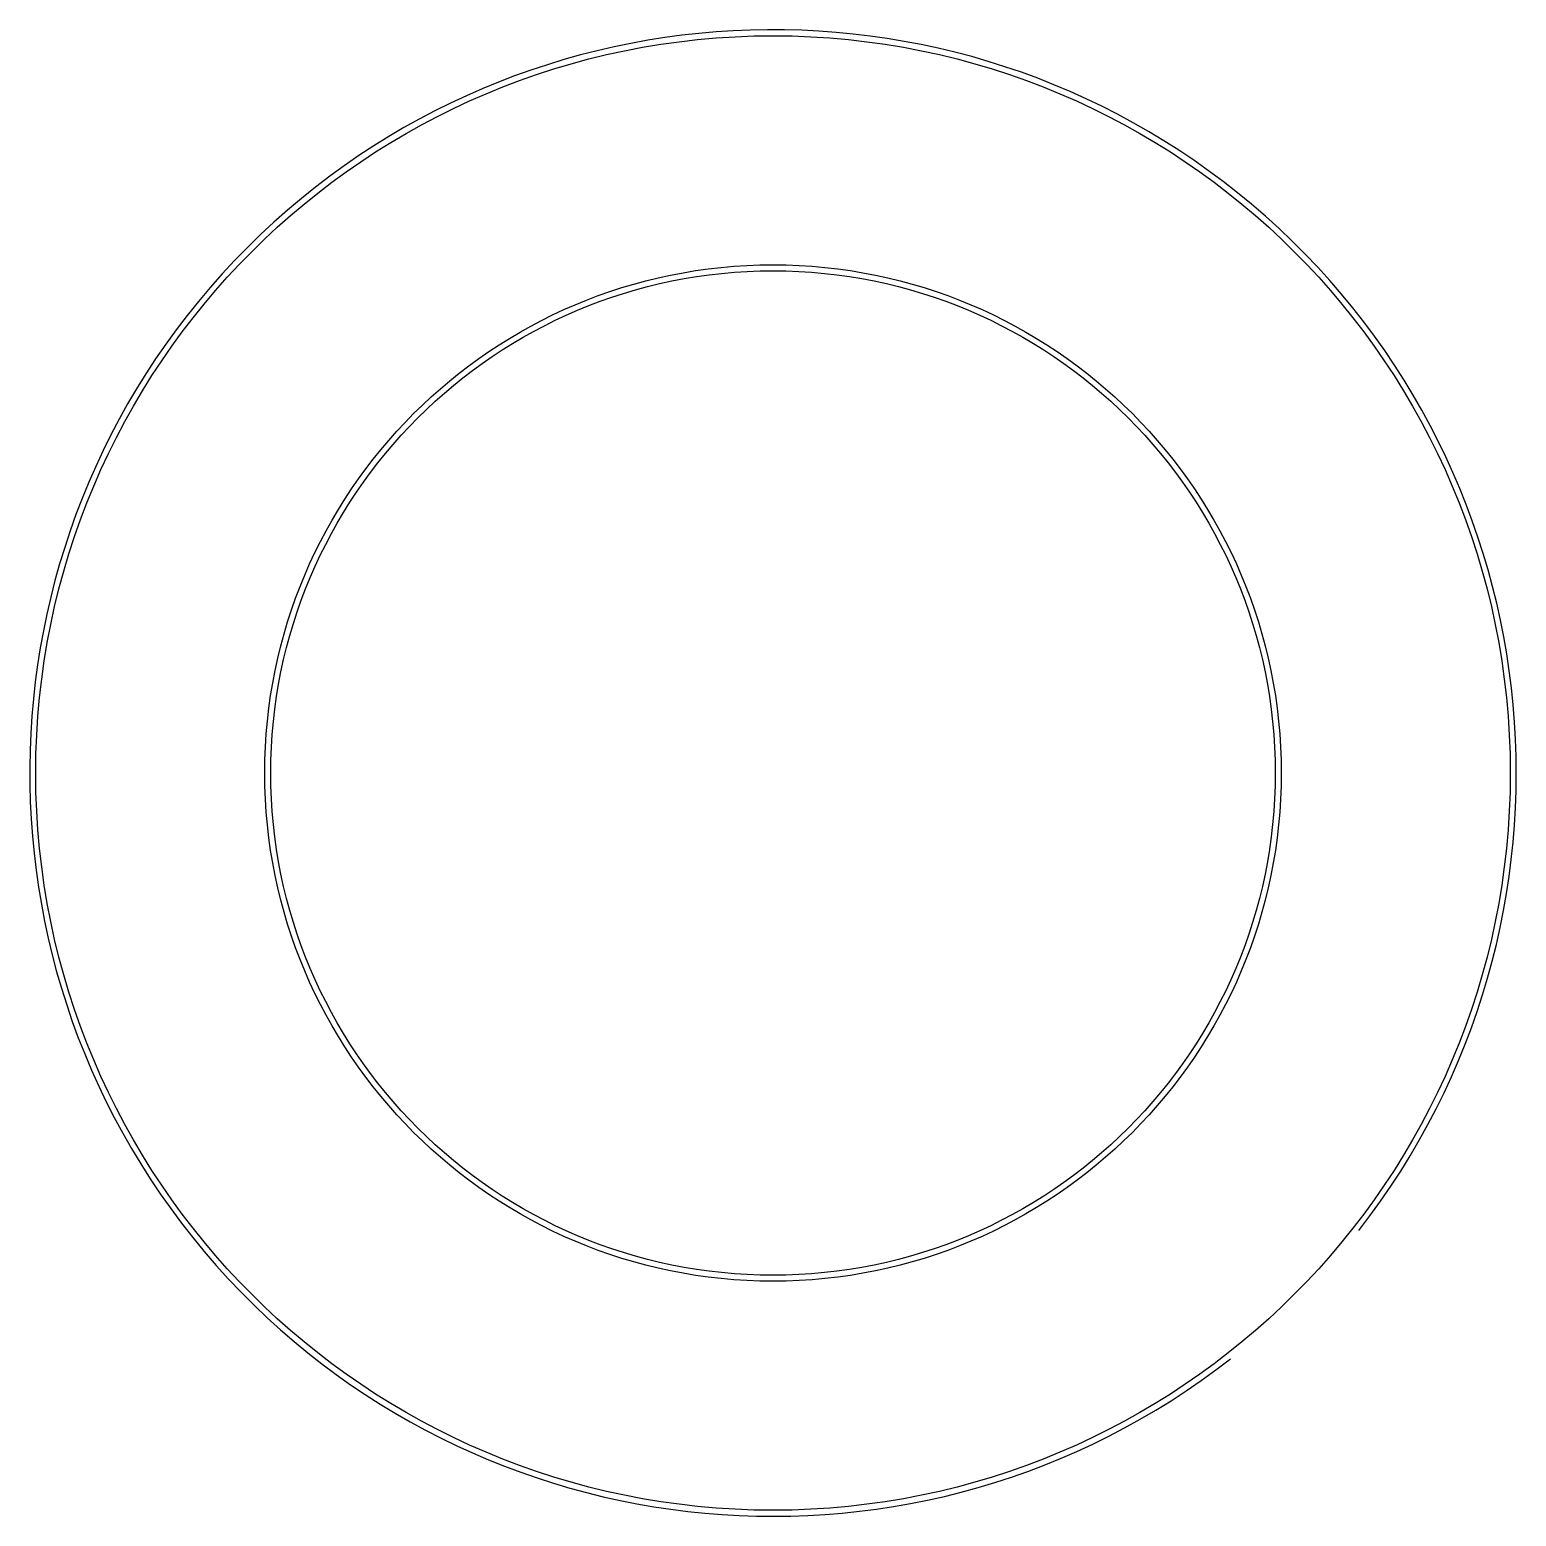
# Model space of a CAD drawing. Header units: millimetres. Extents: x -37 to 37, y -37 to 37.
import ezdxf

# ---------------------------------------------------------------- set-up
doc = ezdxf.new("R2010")
doc.units = ezdxf.units.MM
doc.layers.get('0').update_dxf_attribs({"linetype": 'CONTINUOUS'})

msp = doc.modelspace()

# ---------------------------------------------------------------- linework, layer by layer
for radius in [36.7, 25.3, 25]:
    msp.add_circle((0, 0), radius)
msp.add_arc((0, 0), 37, -37.99628, 307.99628)

doc.saveas('drawing.dxf')
